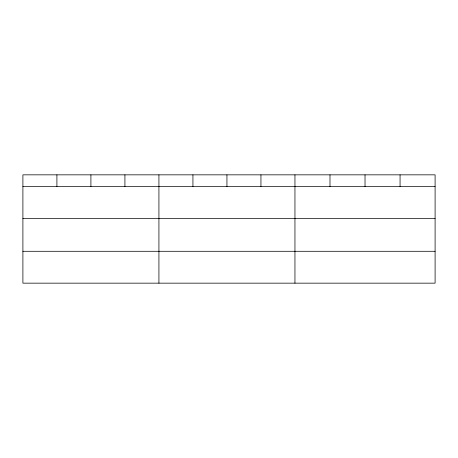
<?xml version="1.0" encoding="UTF-8"?>
<svg xmlns="http://www.w3.org/2000/svg" width="458" height="458" viewBox="0 0 458 458"><rect width="100%" height="100%" fill="white"/><g stroke="black" fill="none" stroke-linecap="round" stroke-linejoin="round"><path stroke-width="0.69" d="M435.1 218.46L435.1 174.841L22.9 174.841L22.9 283.159L435.1 283.159L435.1 218.46L22.9 218.46M22.9 186.601L435.1 186.601M22.9 251.293L435.1 251.293M400.063 174.841L400.063 186.601M365.026 174.841L365.026 186.601M329.989 174.841L329.989 186.601M294.952 174.841L294.952 283.159M260.946 174.841L260.946 186.601M226.939 174.841L226.939 186.601M192.933 174.841L192.933 186.601M158.926 174.841L158.926 283.159M124.919 174.841L124.919 186.601M90.913 174.841L90.913 186.601M56.907 174.841L56.907 186.601"/></g></svg>
